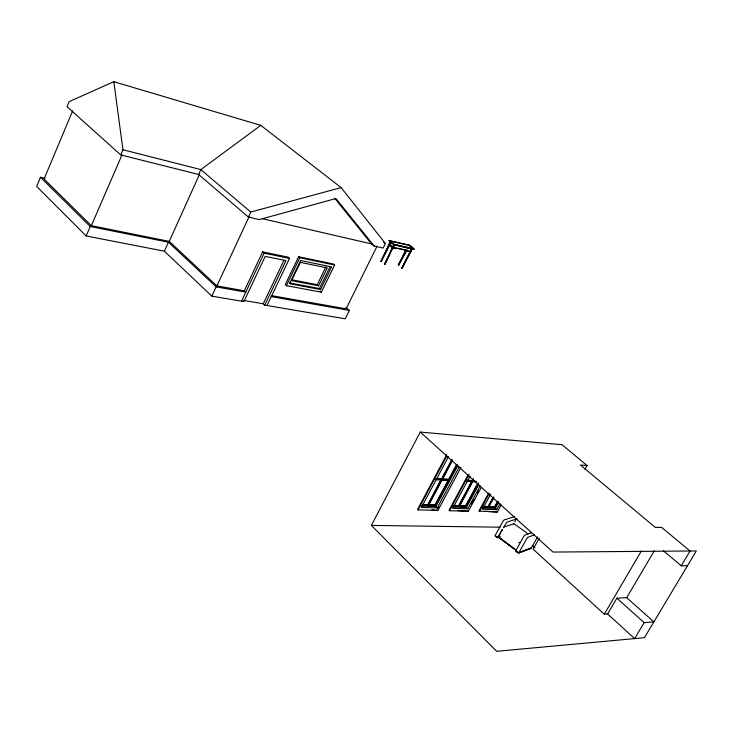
<?xml version="1.0" encoding="UTF-8"?>
<svg xmlns="http://www.w3.org/2000/svg" width="733" height="733" viewBox="0 0 733 733"><rect width="100%" height="100%" fill="white"/><g stroke="black" fill="none" stroke-linecap="round" stroke-linejoin="round"><path stroke-width="1.1" d="M502.279 529.437L502.151 530.17M513.613 524.077L514.328 523.921L527.888 533.761M44.942 178.275L40.471 177.267L36.65 186.393L86.146 235.971L164.384 251.181L211.846 296.141L243.887 301.584L265.227 256.385L285.971 260.627L264.741 305.13L345.252 318.8L349.394 310.435L345.939 307.466M72.714 110.701L44.072 178.999L91.341 225.682L169.268 241.386L216.895 285.907L244.327 290.781L245.793 292.128L216.153 286.887L168.434 242.211L90.251 226.506L40.471 177.267M120.725 154.91L122.961 149.752L113.807 81.693L69.058 101.676L66.987 106.633L120.725 154.91L198.634 174.472L248.405 217.078L259.29 219.588L335.888 198.533L374.114 245.986L383.167 248.066L385.411 243.539L341.138 187.621L260.792 125.361L113.807 81.693M86.146 235.971L90.251 226.506M91.341 225.682L122.017 154.874M408.757 245.674C408.455 243.576 415.996 249.559 413.458 249.33L394.07 244.785L389.113 240.635L409.051 245.06M198.634 174.472L200.833 169.598L260.792 125.361M164.384 251.181L168.434 242.211M169.268 241.386L199.468 174.39M248.405 217.078L250.741 212.048L341.138 187.621M211.846 296.141L216.153 286.887M216.895 285.907L249.046 216.757M244.327 290.781L262.661 251.868L288.005 257.127L289.508 258.419L267.023 305.514M241.524 301.181L264.164 253.178L262.661 251.868M390.946 242.76L381.123 261.58L390.148 241.478M381.123 261.58L390.506 241.762L391.349 241.954M398.825 245.509L394.601 244.51L384.706 264.466L393.768 244.318M384.706 264.466L394.125 244.602L413.971 249.257L408.913 245.326L389.113 240.635L394.07 244.785M264.741 305.13L263.275 303.783L283.973 260.362M298.624 256.733L285.247 284.633L286.401 285.659L321.366 292.183L334.615 265.007L333.442 264.027L298.624 256.733L299.797 257.732L334.615 265.007M286.401 285.659L299.797 257.732M291.34 279.694L317.279 284.67L325.965 266.785M318.598 285.806L327.303 267.911L300.356 262.368L291.578 280.647L318.598 285.806L317.279 284.67M289.471 282.892L319.423 288.545L329.932 266.959M320.578 289.553L331.609 266.913L300.649 260.508L289.517 283.698L320.578 289.553L319.423 288.545M377 246.315L346.095 308.84L272.035 295.701M380.766 261.296L387.07 249.559M393.841 245.234L392.641 247.644L389.397 245.079L391.165 241.817M394.18 244.611L414.108 248.991M384.349 264.173L389.186 255.377M407.044 250.008L398.523 265.392L405.853 249.761M398.523 265.392L406.21 250.045M412.322 248.67L402.096 268.241L411.515 248.487M410.104 251.795L411.689 248.624L394.785 244.657L393.181 247.873A125.984 81.088 -47.7 0 1 410.104 251.795L409.921 251.657A125.975 81.088 -47.7 0 0 392.998 247.727M411.46 249.357L409.921 251.657M402.096 268.241L411.873 248.762M398.166 265.108L406.183 250.695M420.256 432.067L553.003 552.068L696.35 550.95L644.399 637.701L496.717 651.307L371.365 525.414L420.256 432.067L562 444.711L587.051 465.51L584.943 469.248M401.739 267.957L411.818 249.641M446.791 454.561L417.599 509.426L418.076 509.884L437.894 510.415L460.938 467.471M418.076 509.884L446.754 455.999M448.449 456.686L421.411 507.456L437.253 507.914L459.261 466.866M422.281 504.46L427.815 504.634L441.092 479.758L428.054 504.863L422.52 504.689M436.025 478.64L441.532 478.924L451.739 459.802M436.272 478.86L441.77 479.153L451.977 460.022M448.514 480.353L441.742 479.794L448.514 480.353L435.274 505.083L428.713 504.881L441.211 480.784M456.989 464.52L448.953 479.529L442.43 479.18L451.858 460.855M428.713 504.881L441.99 480.014M442.43 479.18L452.637 460.067M428.475 504.652L435.036 504.863L448.275 480.133M442.191 478.961L448.715 479.309L456.751 464.301M425.323 505.193L435.384 505.504L456.961 465.198M422.208 505.321L435.613 505.724L457.2 465.418M421.118 506.127L435.833 506.567L457.804 465.556M437.958 508.968L439.03 506.97M467.993 475.066L449.008 510.278L449.485 510.727L468.323 511.231L481.242 487.454M449.485 510.727L469.019 474.498M470.091 476.129L452.701 508.354L467.764 508.794L480.188 485.915M453.461 505.44L458.721 505.605L471.832 481.352L458.959 505.825L453.7 505.66M467.04 480.271L472.272 480.546L473.335 478.585M478.356 482.928L465.831 506.036L459.591 505.843L471.933 482.36M459.591 505.843L472.693 481.599L475.799 481.764M459.353 505.623L465.592 505.816L477.577 483.716M453.177 506.054L465.922 506.439L477.87 484.403M453.415 506.274L466.161 506.659L478.118 484.623M452.353 507.062L466.344 507.474L478.75 484.623M471.621 503.864L473.775 499.897M477.54 492.97L478.612 490.982M488.691 493.117L478.878 511.093L497.286 512.01L501.143 505M479.355 511.524L489.168 493.547M490.661 494.198L482.461 509.215L496.8 509.627L500.062 503.69M483.129 506.366L488.132 506.521L492.988 497.652M483.359 506.576L488.37 506.732L493.767 496.882M489.268 505.55L493.584 497.68M488.728 506.54L493.822 497.89M489.726 506.567L494.674 506.723L497.359 501.83M488.966 506.75L494.912 506.943L497.597 502.041M482.937 506.97L494.986 507.337L497.725 502.352M483.175 507.181L495.224 507.548L498.513 501.564M482.149 507.951L495.389 508.345L498.642 502.417M495.288 535.759L497.854 537.646L499.943 536.941M495.371 535.979L497.964 537.454L500.053 536.748M498.376 536.382L502.105 529.657M500.208 533.798L497.991 537.802A2.373 0.861 29.6 0 1 495.059 535.64L502.994 521.3A1.897 0.559 -54.5 0 1 504.322 519.871L514.154 516.728M501.308 531.801L502.417 529.803M503.525 527.797L505.944 523.454A1.906 0.559 -54.5 0 1 507.273 522.015L517.077 518.836M515.959 550.95L518.561 552.865L530.949 548.11L518.671 552.673L516.05 551.17M531.581 532.699L525.112 534.98A1.915 0.531 -54.6 0 0 523.783 536.437L515.73 550.831A2.401 0.87 30 0 0 518.707 553.021L526.78 538.618A1.915 0.522 -54.6 0 1 528.099 537.161L534.559 534.852M537.61 536.858L531.123 548.394L518.707 553.021M539.25 538.288L533.129 549.173L604.285 614.199L607.62 613.979L634.631 638.608L644.151 622.647L653.873 621.896L626.697 597.679L616.884 598.192L607.62 613.979M604.285 614.199L641.338 551.033M626.697 597.679L654.303 550.85M514.777 521.942L515.647 520.494M663.319 550.694L681.232 565.794L690.065 551.005L661.679 527.448L655.238 527.348L580.444 465.034L587.051 465.51M520.082 542.457L518.808 542.411M503.809 527.036L513.833 523.765M681.232 565.794L687.554 565.647M371.365 525.414L500.108 527.201M431.911 509.811L437.894 510.415M457.878 510.525L468.323 511.231M485.603 511.277L497.286 512.01M468.699 481.187L471.832 481.352M476.597 481.599L472.693 481.599M435.823 479.694L441.33 479.978M466.839 481.297L472.07 481.572M467.278 480.481L472.272 480.546M475.204 480.903L472.895 480.573M243.521 300.411L263.275 303.783M271.265 296.627L349.394 310.435M264.164 253.178L289.508 258.419M262.277 218.672L371.521 243.915L374.114 245.986M404.112 246.746L408.336 247.736M389.397 245.079L389.754 245.161A125.682 81.198 -47.7 0 1 391.257 245.335M389.37 241.093L391.523 241.597M122.961 149.752L200.833 169.598L250.741 212.048M515.207 549.576L498.284 537.152M389.241 240.36L394.308 244.346M389.571 245.024L392.192 247.085M383.616 242.119L385.411 243.539M320.211 291.184L321.366 292.183M616.884 598.192L644.151 622.647M495.389 508.345L496.8 509.627M532.405 545.398L534.879 547.652M466.344 507.474L467.764 508.794M435.833 506.567L437.253 507.914M334.66 198.212L371.521 243.915M498.861 537.307L514.804 549.292L498.861 537.307"/></g></svg>
